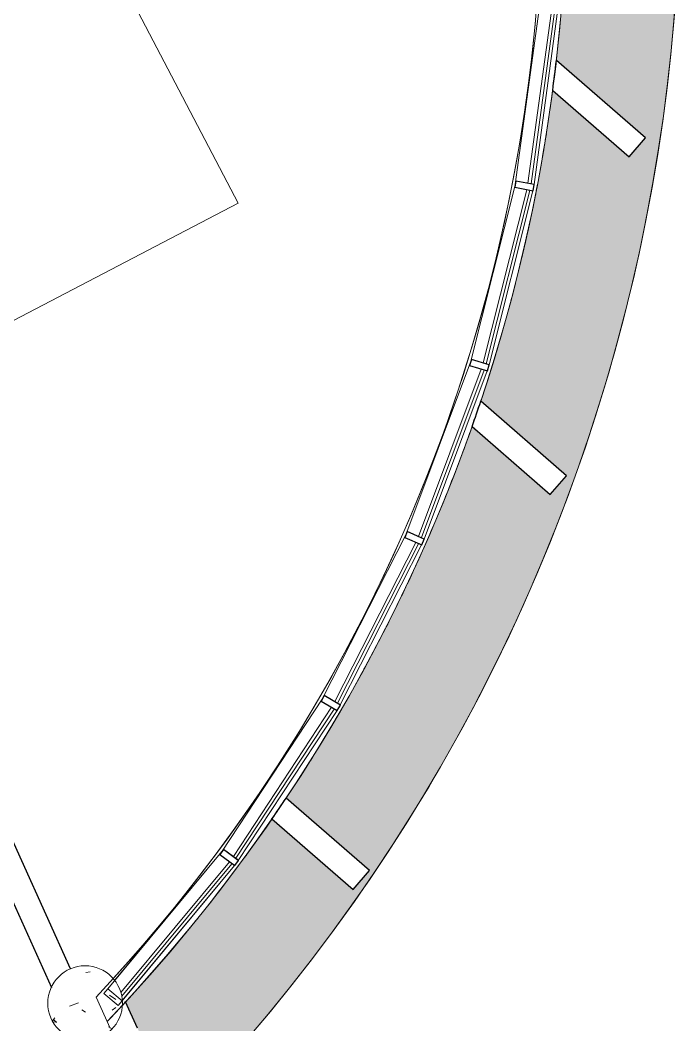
# Model space of a CAD drawing. Header units: metres. Extents: x -217 to -108, y -304 to -188.
# Drawn here: x -139.62 to -134.33, y -241.52 to -233.46 of the extents above; entities that cross this region are included whole.
import ezdxf

# ---------------------------------------------------------------- set-up
doc = ezdxf.new("R2010")
doc.units = ezdxf.units.M
for name, color, linetype, lineweight in [('A-FLOR', 192, 'Continuous', 9), ('A-FLOR-PATT', 8, 'Continuous', 9), ('A-GLAZ-CURT', 52, 'Continuous', 9), ('A-GLAZ-CWMG', 51, 'Continuous', 9), ('A-WALL', 113, 'Continuous', 9), ('S-COLS', 52, 'Continuous', 9)]:
    doc.layers.add(name, color=color, linetype=linetype, lineweight=lineweight)

# ---------------------------------------------------------------- blocks, each defined once
blk = doc.blocks.new('Montante rectangular - 50 x 150 mm-717831-Nivel 3')
at = {"layer": 'A-GLAZ-CWMG'}
for p, q in [((-138.9211, -241.2283), (-138.0053, -240.1282)), ((-138.0215, -240.15), (-138.0053, -240.1282)), ((-137.902, -240.2386), (-138.0215, -240.15)), ((-137.902, -240.2386), (-138.8058, -241.3242)), ((-138.8058, -241.3242), (-138.9211, -241.2283))]:
    blk.add_line(p, q, dxfattribs=at)
blk = doc.blocks.new('Montante rectangular - 50 x 150 mm-715918-Nivel 3')
at = {"layer": 'A-GLAZ-CWMG'}
for p, q in [((-147.4523, -218.9662), (-147.4649, -219.1144)), ((-147.4523, -218.9662), (-146.0248, -219.1684)), ((-146.0272, -219.3195), (-147.4919, -219.1121)), ((-147.4649, -219.1144), (-147.4919, -219.1121)), ((-146.0538, -219.3142), (-146.0248, -219.1684)), ((-146.0272, -219.3195), (-146.0538, -219.3142))]:
    blk.add_line(p, q, dxfattribs=at)
blk = doc.blocks.new('Montante rectangular - 50 x 150 mm-673905-Nivel 3')
at = {"layer": 'A-GLAZ-CWMG'}
for p, q in [((-0.05, -0.075), (-0.05, 0.075)), ((-0.05, 0.075), (0, 0.075)), ((0, 0.075), (0, -0.075)), ((0, -0.075), (-0.05, -0.075))]:
    blk.add_line(p, q, dxfattribs=at)
blk = doc.blocks.new('Montante rectangular - 50 x 150 mm-673896-Nivel 3')
at = {"layer": 'A-GLAZ-CWMG'}
for p, q in [((-0.025, -0.075), (-0.025, 0.075)), ((-0.025, 0.075), (0.025, 0.075)), ((0.025, 0.075), (0.025, -0.075)), ((0.025, -0.075), (-0.025, -0.075))]:
    blk.add_line(p, q, dxfattribs=at)
blk = doc.blocks.new('M_Hormigón-Redondo-Pilar - 600 mm-V46-Nivel 3')
at = {"layer": 'S-COLS'}
h = blk.add_hatch(dxfattribs=at)
h.set_pattern_fill('FP_6', color=256, style=0, pattern_type=2)
h.set_pattern_definition([(50, (139.102, 241.344), (0.7288314, -0.0632911), [0.076, -0.838]), (355, (139.102, 241.344), (-0.1409327, 0.764191), [0.061, -0.671]), (100.451, (139.163, 241.339), (0.5877327, 0.700228), [0.065, -0.712]), (46.184, (139.102, 241.547), (1.0841735, -0.1685523), [0.114, -1.257]), (96.636, (139.193, 241.533), (0.9500268, 0.989415), [0.097, -1.069]), (351.184, (139.102, 241.547), (0.9499683, 0.9901036), [0.091, -1.006]), (21, (139.204, 241.497), (0.6067662, -0.4087001), [0.076, -0.838]), (326, (139.204, 241.497), (0.2472247, 0.736702), [0.061, -0.671]), (71.451, (139.254, 241.463), (0.8535199, 0.3274948), [0.065, -0.712]), (37.5, (139.102, 241.344), (0.0124776, 0.3385577), [0.034, -0.629, 0.034, -0.647, -0.673]), (37.5, (139.102, 241.344), (0.0124776, 0.3385577), [-1.343, 0.034, -0.64]), (7.5, (139.102, 241.344), (0.26703754, 0.40027984), [0.034, -0.355, 0.034, -0.614, -0.257]), (7.5, (139.102, 241.344), (0.26703754, 0.40027984), [-1.035, 0.034, -0.223]), (327.5, (138.876, 241.344), (0.54253947, -0.02312834), [0.034, -0.22, 0.034, -0.759, -1.052]), (327.5, (138.876, 241.344), (0.54253947, -0.02312834), [-1.046, 0.034, -1.018]), (317.5, (138.774, 241.344), (0.5922234, 0.1015895), [0.034, -0.297, 0.034, -0.493, -0.747]), (317.5, (138.774, 241.344), (0.5922234, 0.1015895), [-0.856, 0.034, -0.713])])
h.paths.add_polyline_path([(0, -0.3), (0.0585, -0.2942), (0.1148, -0.2772), (0.1667, -0.2494), (0.2121, -0.2121), (0.2494, -0.1667), (0.2772, -0.1148), (0.2942, -0.0585), (0.3, 0), (0.2942, 0.0585), (0.2749, 0.1191), (0.2494, 0.1667), (0.2121, 0.2121), (0.1667, 0.2494), (0.1148, 0.2772), (0.0585, 0.2942), (0, 0.3), (-0.0585, 0.2942), (-0.1185, 0.2752), (-0.1667, 0.2494), (-0.2121, 0.2121), (-0.2494, 0.1667), (-0.2772, 0.1148), (-0.2942, 0.0585), (-0.3, 0), (-0.2937, -0.0602), (-0.2772, -0.1148), (-0.2494, -0.1667), (-0.2121, -0.2121), (-0.1667, -0.2494), (-0.1148, -0.2772), (-0.0585, -0.2942), (-0.041, -0.296)], flags=0)
for start, end in [(360, 180), (180, 360)]:
    blk.add_arc((0, 0), 0.3, start, end, dxfattribs=at)
blk = doc.blocks.new('Panel de sistema - Acristalado-715965-Nivel 3')
at = {"layer": 'A-GLAZ-CURT', "lineweight": 18}
for p, q in [((0.7167, 0.0495), (-0.7167, 0.0495)), ((-0.7167, 0.0495), (-0.7167, 0.0245)), ((-0.7167, 0.0245), (0.7167, 0.0245)), ((0.7167, 0.0245), (0.7167, 0.0495))]:
    blk.add_line(p, q, dxfattribs=at)
blk = doc.blocks.new('Panel de sistema - Acristalado-715966-Nivel 3')
at = {"layer": 'A-GLAZ-CURT', "lineweight": 18}
for p, q in [((0.7167, 0.0495), (-0.7167, 0.0495)), ((-0.7167, 0.0495), (-0.7167, 0.0245)), ((-0.7167, 0.0245), (0.7167, 0.0245)), ((0.7167, 0.0245), (0.7167, 0.0495))]:
    blk.add_line(p, q, dxfattribs=at)
blk = doc.blocks.new('Panel de sistema - Acristalado-717877-Nivel 3')
at = {"layer": 'A-GLAZ-CURT', "lineweight": 18}
for p, q in [((0.6767, 0.0495), (-0.7042, 0.0495)), ((-0.7042, 0.0495), (-0.7042, 0.0245)), ((-0.7042, 0.0245), (0.66, 0.0245))]:
    blk.add_line(p, q, dxfattribs=at)
blk = doc.blocks.new('Montante rectangular - 50 x 150 mm-715935-Nivel 3')
at = {"layer": 'A-GLAZ-CWMG'}
for p, q in [((-146.0248, -219.1684), (-147.4523, -218.9662)), ((-146.0272, -219.3195), (-147.4919, -219.1121))]:
    blk.add_line(p, q, dxfattribs=at)
blk = doc.blocks.new('Montante rectangular - 50 x 150 mm-715954-Nivel 3')
at = {"layer": 'A-GLAZ-CWMG', "lineweight": 25}
for p, q in [((-0.025, 0.075), (0.025, 0.075)), ((-0.025, -0.075), (-0.025, 0.075)), ((0.025, 0.075), (0.025, -0.075)), ((0.025, -0.075), (-0.025, -0.075))]:
    blk.add_line(p, q, dxfattribs=at)
blk = doc.blocks.new('Montante rectangular - 50 x 150 mm-717839-Nivel 3')
at = {"layer": 'A-GLAZ-CWMG'}
for p, q in [((-138.8657, -241.1617), (-138.0053, -240.1282)), ((-138.8043, -241.3224), (-137.902, -240.2386))]:
    blk.add_line(p, q, dxfattribs=at)

msp = doc.modelspace()

# ---------------------------------------------------------------- hatches: boundary and pattern name
at = {"layer": 'A-FLOR-PATT'}
h = msp.add_hatch(dxfattribs=at)
h.set_pattern_fill('FP_24', color=256, style=0, pattern_type=2)
h.set_pattern_definition([(0, (0, 0), (0.406, 0.102), [0.034, -0.271, 0.034, -0.271, -1.626]), (0, (0, 0), (0.406, 0.102), [-0.61, 0.034, -0.576, 0.034, -0.271, -0.711]), (0, (0, 0), (0.406, 0.102), [-1.524, 0.034, -0.17, 0.034, -0.474]), (120, (0.152, 0.051), (-0.29133459, 0.300606314), [0.034, -0.271, 0.034, -0.271, -1.626]), (120, (0.152, 0.051), (-0.29133459, 0.300606314), [-0.61, 0.034, -0.576, 0.034, -0.271, -0.711]), (120, (0.152, 0.051), (-0.29133459, 0.300606314), [-1.524, 0.034, -0.17, 0.034, -0.474]), (240, (0.203, 0.254), (-0.11466541, -0.402606314), [0.034, -0.271, 0.034, -0.271, -1.626]), (240, (0.203, 0.254), (-0.11466541, -0.402606314), [-0.61, 0.034, -0.576, 0.034, -0.271, -0.711]), (240, (0.203, 0.254), (-0.11466541, -0.402606314), [-1.524, 0.034, -0.17, 0.034, -0.474])])
h.paths.add_polyline_path([(-138.3654, -242.2463), (-138.1192, -241.9872), (-137.8366, -241.6716), (-137.5635, -241.3478), (-137.3001, -241.016), (-137.0466, -240.6766), (-136.8033, -240.3298), (-136.5513, -239.9451), (-136.3479, -239.6154), (-136.1363, -239.2484), (-135.9356, -238.8753), (-135.7461, -238.4965), (-135.5678, -238.1121), (-135.401, -237.7227), (-135.2362, -237.3021), (-135.1023, -236.93), (-134.9707, -236.5273), (-134.851, -236.1209), (-134.7434, -235.7112), (-134.648, -235.2984), (-134.5648, -234.883), (-134.493, -234.4581), (-134.4356, -234.0457), (-134.3896, -233.6246), (-134.3561, -233.2023), (-134.335, -232.7792), (-134.3266, -232.3556), (-134.3306, -231.932), (-134.3497, -231.4718), (-134.3763, -231.0861), (-134.4179, -230.6645), (-134.472, -230.2443), (-134.5384, -229.8259), (-134.6172, -229.4097), (-134.7083, -228.9959), (-134.8116, -228.5851), (-134.927, -228.1775), (-135.0544, -227.7735), (-135.1937, -227.3734), (-135.3448, -226.9776), (-135.5075, -226.5865), (-135.6847, -226.1943), (-135.7784, -226.0021), (-135.7163, -226.1397), (-136.5344, -226.5088), (-136.6218, -226.3289), (-135.8002, -225.9574), (-135.8796, -225.7961), (-136.0641, -225.4443), (-136.2719, -225.0751), (-136.4905, -224.7123), (-136.7198, -224.356), (-136.9595, -224.0067), (-137.2094, -223.6647), (-137.4693, -223.3301), (-137.7391, -223.0035), (-138.0183, -222.6849), (-138.3069, -222.3748), (-138.6045, -222.0733), (-138.9109, -221.7807), (-139.2259, -221.4974), (-139.549, -221.2235), (-139.8802, -220.9593), (-140.219, -220.705), (-140.5791, -220.4515), (-140.9184, -220.227), (-141.2785, -220.0037), (-141.6449, -219.7912), (-142.0175, -219.5896), (-142.3959, -219.3991), (-142.7798, -219.2199), (-143.1978, -219.0407), (-143.5626, -218.896), (-143.9609, -218.7515), (-144.3632, -218.6189), (-144.7693, -218.4983), (-145.1788, -218.3897), (-145.5913, -218.2933), (-146.0065, -218.2091), (-146.424, -218.1373), (-146.8435, -218.0778), (-147.2645, -218.0308), (-147.6867, -217.9963), (-148.1098, -217.9742), (-148.5333, -217.9647), (-148.9569, -217.9677), (-149.3141, -217.9809), (-148.9024, -218.8932), (-148.9024, -218.894), (-148.8364, -218.8933), (-148.7073, -218.8903), (-148.5862, -218.8903), (-148.5333, -218.8905), (-148.4266, -218.8925), (-148.2956, -218.8936), (-148.2126, -218.8965), (-148.1462, -218.898), (-148.017, -218.9043), (-147.8842, -218.9095), (-147.8043, -218.9148), (-147.7136, -218.9203), (-147.5021, -218.9361), (-147.4734, -218.9381), (-147.3967, -218.9456), (-147.3018, -218.9543), (-147.1934, -218.9662), (-147.0294, -218.9838), (-146.9605, -218.9921), (-147.0252, -218.9838), (-147.0252, -218.0969), (-146.8252, -218.0969), (-146.8252, -219.0092), (-146.8339, -219.0092), (-146.7929, -219.015), (-146.6556, -219.0331), (-146.5854, -219.0444), (-146.5144, -219.0549), (-146.3878, -219.0768), (-146.2493, -219.0994), (-146.1701, -219.1144), (-146.1105, -219.1253), (-145.9606, -219.1557), (-145.8451, -219.1782), (-145.782, -219.1925), (-145.7089, -219.208), (-145.5841, -219.2376), (-145.4437, -219.2695), (-145.3841, -219.2848), (-145.3101, -219.303), (-145.1863, -219.3363), (-145.0452, -219.373), (-144.9894, -219.3893), (-144.9145, -219.4102), (-144.7918, -219.4472), (-144.6248, -219.497), (-144.5709, -219.5139), (-144.5224, -219.5294), (-144.3744, -219.5788), (-144.2587, -219.6166), (-144.2104, -219.634), (-144.1342, -219.6605), (-143.7503, -219.8034), (-143.4912, -219.9071), (-143.6017, -219.8619), (-143.6017, -219.011), (-143.4017, -219.011), (-143.4017, -219.9445), (-143.371, -219.958), (-142.9967, -220.1241), (-142.6277, -220.3016), (-142.2645, -220.4902), (-141.9098, -220.6882), (-141.5751, -220.8881), (-141.2461, -221.0979), (-140.9695, -221.2853), (-141.1505, -221.1615), (-141.1505, -220.3507), (-140.9505, -220.3507), (-140.9505, -221.2984), (-140.909, -221.3275), (-140.5742, -221.5712), (-140.2567, -221.817), (-139.9421, -222.0765), (-139.6355, -222.3454), (-139.3372, -222.6236), (-139.1086, -222.8488), (-139.1408, -222.8164), (-138.5047, -222.1803), (-138.3633, -222.3218), (-139.0013, -222.9582), (-138.9892, -222.9722), (-138.7668, -223.2065), (-138.4952, -223.5107), (-138.2105, -223.8517), (-137.9605, -224.1703), (-137.7207, -224.4958), (-137.4912, -224.8277), (-137.2724, -225.1656), (-137.0644, -225.5089), (-136.8674, -225.8571), (-136.6802, -226.2123), (-136.5013, -226.5787), (-136.3223, -226.9776), (-136.1751, -227.3326), (-136.0291, -227.7176), (-135.8951, -228.1069), (-135.7724, -228.5029), (-135.6581, -228.9185), (-135.5659, -229.297), (-135.4807, -229.6998), (-135.408, -230.105), (-135.3533, -230.4712), (-135.3795, -230.287), (-134.9956, -230.1138), (-134.9133, -230.2961), (-135.3503, -230.4933), (-135.3477, -230.5123), (-135.3001, -230.9213), (-135.265, -231.3315), (-135.2426, -231.7426), (-135.2329, -232.1542), (-135.2358, -232.5659), (-135.2514, -232.9773), (-135.2797, -233.3881), (-135.3185, -233.7799), (-134.6036, -234.4013), (-134.7348, -234.5523), (-135.348, -234.0193), (-135.3327, -233.8905), (-135.3741, -234.206), (-135.4401, -234.6124), (-135.5186, -235.0166), (-135.6095, -235.4181), (-135.7127, -235.8167), (-135.8342, -236.2304), (-135.9253, -236.5136), (-135.2362, -237.1125), (-135.3674, -237.2635), (-135.9954, -236.7176), (-135.9601, -236.6157), (-136.0952, -236.9907), (-136.1721, -237.1864), (-136.2077, -237.2784), (-136.2278, -237.3259), (-136.2466, -237.3736), (-136.3565, -237.6307), (-136.3738, -237.6705), (-136.4003, -237.7298), (-136.4249, -237.7841), (-136.5255, -238.0012), (-136.5513, -238.0549), (-136.561, -238.0745), (-136.5844, -238.1245), (-136.6949, -238.3445), (-136.7174, -238.3898), (-136.7447, -238.4408), (-136.7844, -238.5173), (-136.8913, -238.7152), (-136.9097, -238.7495), (-136.9395, -238.8014), (-136.9814, -238.8764), (-137.1028, -239.0856), (-137.1128, -239.1031), (-137.1452, -239.1557), (-137.1941, -239.2371), (-137.277, -239.3697), (-137.3266, -239.4504), (-137.3617, -239.5036), (-137.3952, -239.5568), (-137.4994, -239.7127), (-137.4981, -239.7127), (-137.4891, -239.6993), (-136.82, -240.2809), (-136.9512, -240.4319), (-137.6023, -239.8659), (-137.6249, -239.8985), (-137.7321, -240.0486), (-137.7908, -240.1316), (-137.854, -240.2174), (-137.8722, -240.2422), (-138.0053, -240.4176), (-138.0302, -240.4509), (-138.0996, -240.539), (-138.1154, -240.5598), (-138.2274, -240.6977), (-138.3035, -240.7916), (-138.3552, -240.8535), (-138.3757, -240.8788), (-138.4894, -241.0104), (-138.5488, -241.0803), (-138.6205, -241.1606), (-138.6457, -241.1896), (-138.8022, -241.3606), (-138.777, -241.334), (-138.3664, -242.244)], flags=0)

# ---------------------------------------------------------------- linework, layer by layer
at = {"layer": 'A-FLOR'}
for p, q in [((-139.1104, -232.5621), (-137.8726, -234.9242)), ((-137.8726, -234.9242), (-140.7147, -236.4065))]:
    msp.add_line(p, q, dxfattribs=at)
for centre, radius, start, end in [((-148.6429, -232.2808), 14.3165, 315.88297, 92.68728), ((-148.6429, -232.2808), 14.3165, 315.88297, 26.01539), ((-148.6073, -232.2647), 13.3748, 353.56338, 354.4678), ((-148.6073, -232.2647), 13.3748, 353.56338, 354.4678), ((-148.6073, -232.2647), 13.3748, 351.80784, 352.71088), ((-148.6073, -232.2647), 13.3748, 351.80784, 352.71088), ((-148.6073, -232.2647), 13.3748, 350.0523, 350.95412), ((-148.6073, -232.2647), 13.3748, 350.0523, 350.95412), ((-148.6073, -232.2647), 13.3748, 348.29676, 349.19749), ((-148.6073, -232.2647), 13.3748, 348.29676, 349.19749), ((-148.6073, -232.2647), 13.3748, 346.54122, 347.44096), ((-148.6073, -232.2647), 13.3748, 346.54122, 347.44096), ((-148.6073, -232.2647), 13.3748, 344.78568, 345.68454), ((-148.6073, -232.2647), 13.3748, 344.78568, 345.68454), ((-148.6073, -232.2647), 13.3748, 343.03013, 343.92819), ((-148.6073, -232.2647), 13.3748, 343.03013, 343.92819), ((-148.6073, -232.2647), 13.3748, 341.27459, 342.17191), ((-148.6073, -232.2647), 13.3748, 341.27459, 342.17191), ((-148.6073, -232.2647), 13.3748, 339.51904, 340.4157), ((-148.6073, -232.2647), 13.3748, 339.51904, 340.4157), ((-148.6073, -232.2647), 13.3748, 337.76349, 338.65955), ((-148.6073, -232.2647), 13.3748, 337.76349, 338.65955), ((-148.6073, -232.2647), 13.3748, 336.00793, 336.90345), ((-148.6073, -232.2647), 13.3748, 336.00793, 336.90345), ((-148.6073, -232.2647), 13.3748, 334.25238, 335.14739), ((-148.6073, -232.2647), 13.3748, 334.25238, 335.14739), ((-148.6073, -232.2647), 13.3748, 332.49683, 333.39137), ((-148.6073, -232.2647), 13.3748, 332.49683, 333.39137), ((-148.6073, -232.2647), 13.3748, 330.74127, 331.63538), ((-148.6073, -232.2647), 13.3748, 330.74127, 331.63538), ((-148.6073, -232.2647), 13.3748, 328.98571, 329.87943), ((-148.6073, -232.2647), 13.3748, 328.98571, 329.87943), ((-148.6073, -232.2647), 13.3748, 327.23015, 328.12351), ((-148.6073, -232.2647), 13.3748, 327.23015, 328.12351), ((-148.6073, -232.2647), 13.3748, 325.47458, 326.36761), ((-148.6073, -232.2647), 13.3748, 325.76396, 326.36761), ((-148.6073, -232.2647), 13.3748, 325.47458, 325.74431), ((-148.6073, -232.2647), 13.3748, 323.71902, 324.61174), ((-148.6073, -232.2647), 13.3748, 323.71902, 324.61174), ((-148.6073, -232.2647), 13.3748, 321.96345, 322.8559), ((-148.6073, -232.2647), 13.3748, 321.96345, 322.8559), ((-148.6073, -232.2647), 13.3748, 320.20787, 321.10007), ((-148.6073, -232.2647), 13.3748, 320.20787, 321.10007), ((-148.6073, -232.2647), 13.3748, 318.4523, 319.34426), ((-148.6073, -232.2647), 13.3748, 318.4523, 319.34426), ((-148.6073, -232.2647), 13.3748, 317.05146, 317.58847), ((-148.6073, -232.2647), 13.3748, 317.13742, 317.58847)]:
    msp.add_arc(centre, radius, start, end, dxfattribs=at)
at = {"layer": 'A-WALL', "lineweight": 25}
for p, q in [((-134.6036, -234.4013), (-135.3185, -233.7799)), ((-135.348, -234.0193), (-134.7348, -234.5523)), ((-134.7348, -234.5523), (-134.6036, -234.4013)), ((-135.2362, -237.1125), (-135.9253, -236.5136)), ((-135.9954, -236.7176), (-135.3674, -237.2635)), ((-135.3674, -237.2635), (-135.2362, -237.1125)), ((-139.2207, -241.069), (-140.5828, -238.0503)), ((-140.59, -238.5207), (-139.3731, -241.2177)), ((-136.82, -240.2809), (-137.4891, -239.6993)), ((-137.6023, -239.8659), (-136.9512, -240.4319)), ((-136.9512, -240.4319), (-136.82, -240.2809)), ((-138.6817, -241.5453), (-138.777, -241.334))]:
    msp.add_line(p, q, dxfattribs=at)
at = {"layer": 'A-WALL'}
msp.add_line((-139.014, -241.295), (-138.9011, -241.5454), dxfattribs=at)
for radius, start, end in [(13.3748, 316.37791, 92.19234), (13.1748, 316.73141, 91.83884), (13.3748, 353.43417, 44.23341), (13.1748, 317.60691, 7.10729), (13.3748, 341.08749, 353.39401), (13.3748, 317.144, 341.06072), (13.3748, 316.37791, 317.30567)]:
    msp.add_arc((-148.6073, -232.2647), radius, start, end, dxfattribs=at)
at = {"layer": 'A-WALL', "lineweight": 25}
for start, end in [(352.46219, 353.4954), (340.55353, 341.4777), (325.36704, 326.22989), (317.13579, 317.30567)]:
    msp.add_arc((-148.6073, -232.2647), 13.3748, start, end, dxfattribs=at)

# ---------------------------------------------------------------- block references
at = {"layer": 'A-GLAZ-CURT'}
for name, p, rotation in [('Panel de sistema - Acristalado-715965-Nivel 3', (-135.4741, -234.0511), 262.2543046820909), ('Panel de sistema - Acristalado-715966-Nivel 3', (-135.7554, -235.5053), 255.8481404382275), ('Panel de sistema - Acristalado-715966-Nivel 3', (-136.1972, -236.919), 249.4419761943655), ('Panel de sistema - Acristalado-715965-Nivel 3', (-136.794, -238.2746), 243.0358119505024), ('Panel de sistema - Acristalado-715965-Nivel 3', (-137.5383, -239.5551), 236.6296477066394), ('Panel de sistema - Acristalado-717877-Nivel 3', (-138.4129, -240.735), 230.2234834627772)]:
    msp.add_blockref(name, p, dxfattribs=dict(at, rotation=rotation))
at = {"layer": 'A-GLAZ-CWMG'}
for name, p, rotation in [('Montante rectangular - 50 x 150 mm-715918-Nivel 3', (84.4676, -379.5981), 270.313700585921), ('Montante rectangular - 50 x 150 mm-715935-Nivel 3', (84.4676, -379.5981), 270.3137005859212), ('Montante rectangular - 50 x 150 mm-715918-Nivel 3', (66.5735, -404.6837), 263.9075363420575), ('Montante rectangular - 50 x 150 mm-715935-Nivel 3', (66.5735, -404.6837), 263.9075363420575), ('Montante rectangular - 50 x 150 mm-715918-Nivel 3', (45.9921, -427.616), 257.5013720981957), ('Montante rectangular - 50 x 150 mm-715935-Nivel 3', (45.9921, -427.616), 257.5013720981955), ('Montante rectangular - 50 x 150 mm-715918-Nivel 3', (22.9805, -448.1088), 251.0952078543325), ('Montante rectangular - 50 x 150 mm-715935-Nivel 3', (22.9805, -448.1088), 251.0952078543325), ('Montante rectangular - 50 x 150 mm-715918-Nivel 3', (-2.1739, -465.9061), 244.6890436104695), ('Montante rectangular - 50 x 150 mm-715935-Nivel 3', (-2.1739, -465.9061), 244.6890436104695)]:
    msp.add_blockref(name, p, dxfattribs=dict(at, rotation=rotation))
at = {"layer": 'A-GLAZ-CWMG', "extrusion": (0, 0, -1)}
for name, p, rotation in [('Montante rectangular - 50 x 150 mm-673896-Nivel 3', (135.5741, -234.786), 280.9487774398412), ('Montante rectangular - 50 x 150 mm-715954-Nivel 3', (135.5741, -234.786), 280.9487774398412), ('Montante rectangular - 50 x 150 mm-673896-Nivel 3', (135.9368, -236.2245), 287.3549416837039), ('Montante rectangular - 50 x 150 mm-715954-Nivel 3', (135.9368, -236.2245), 287.3549416837039), ('Montante rectangular - 50 x 150 mm-673896-Nivel 3', (136.4577, -237.6135), 293.7611059275667), ('Montante rectangular - 50 x 150 mm-715954-Nivel 3', (136.4577, -237.6135), 293.7611059275668), ('Montante rectangular - 50 x 150 mm-673896-Nivel 3', (137.1304, -238.9357), 300.1672701714294), ('Montante rectangular - 50 x 150 mm-715954-Nivel 3', (137.1304, -238.9357), 300.1672701714294), ('Montante rectangular - 50 x 150 mm-673896-Nivel 3', (137.9463, -240.1746), 306.5734344152921), ('Montante rectangular - 50 x 150 mm-715954-Nivel 3', (137.9463, -240.1746), 306.5734344152921), ('Montante rectangular - 50 x 150 mm-673905-Nivel 3', (138.8954, -241.3147), 309.7765165372227)]:
    msp.add_blockref(name, p, dxfattribs=dict(at, rotation=rotation))
at = {"layer": 'A-GLAZ-CWMG'}
for name in ['Montante rectangular - 50 x 150 mm-717831-Nivel 3', 'Montante rectangular - 50 x 150 mm-717839-Nivel 3']:
    msp.add_blockref(name, (0, 0), dxfattribs=at)
at = {"layer": 'S-COLS'}
msp.add_blockref('M_Hormigón-Redondo-Pilar - 600 mm-V46-Nivel 3', (-139.1022, -241.3442), dxfattribs=at)

doc.saveas('drawing.dxf')
